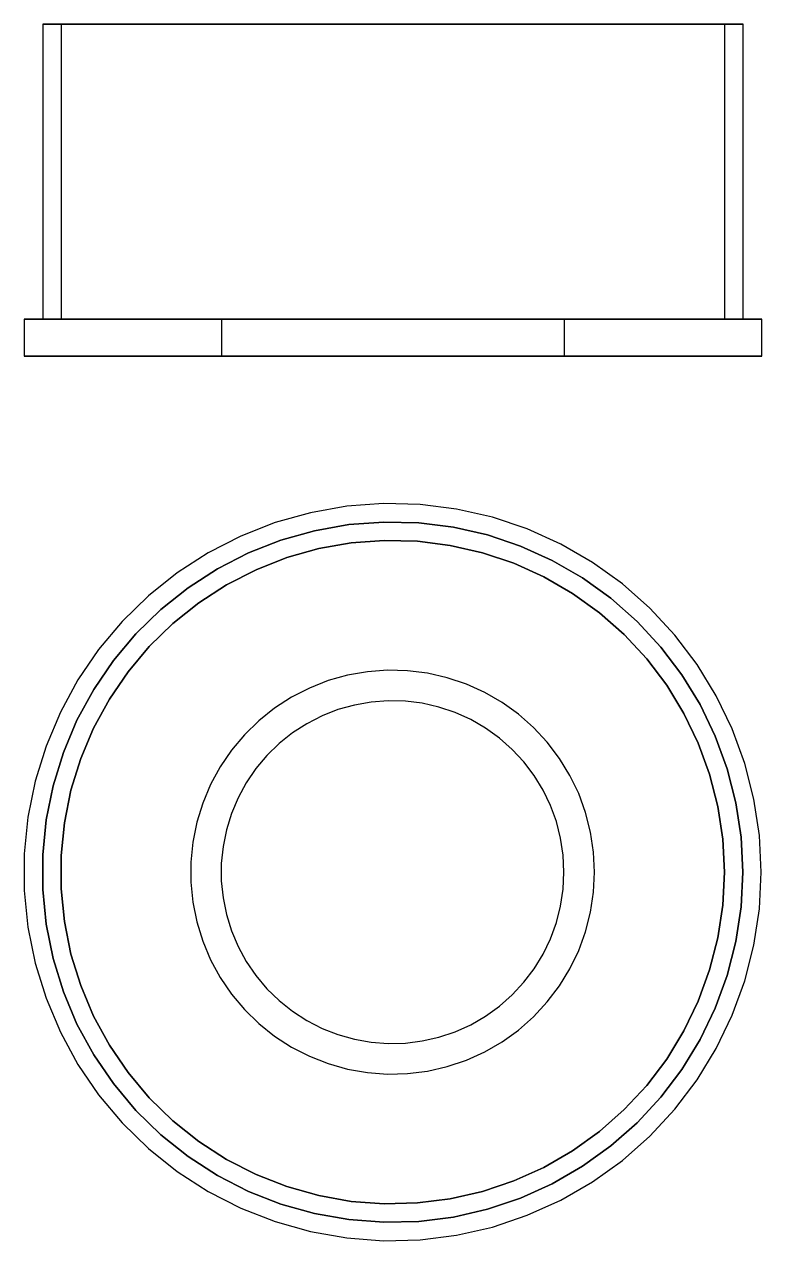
# Model space of a CAD drawing. Extents: x 0 to 3.3, y 0 to 2.47.
# Drawn here: x 0 to 1.5, y 0 to 2.475 of the extents above; entities that cross this region are included whole.
import ezdxf

# ---------------------------------------------------------------- set-up
doc = ezdxf.new("R2010")
doc.units = 0
doc.linetypes.add('HIDDEN', pattern=[9, 6, -3])
for name, color, linetype in [('FRONT', 7, 'CONTINUOUS'), ('FRONT_HID', 7, 'HIDDEN'), ('TOP', 7, 'CONTINUOUS'), ('TOP_HID', 7, 'HIDDEN')]:
    doc.layers.add(name, color=color, linetype=linetype)

msp = doc.modelspace()

# ---------------------------------------------------------------- linework, layer by layer
at = {"layer": 'FRONT'}
for p, q in [((1.4625, 2.474534), (0.0375, 2.474534)), ((0.0375, 2.474534), (0.0375, 1.874534)), ((1.4625, 1.874534), (1.4625, 2.474534)), ((1.5, 1.874534), (0, 1.874534)), ((0, 1.874534), (0, 1.799534)), ((1.5, 1.799534), (1.5, 1.874534)), ((1.5, 1.799534), (0, 1.799534))]:
    msp.add_line(p, q, dxfattribs=at)
at = {"layer": 'FRONT_HID', "linetype": 'HIDDEN'}
for p, q in [((0.0375, 2.474534), (1.4625, 2.474534)), ((1.425, 2.474534), (0.075, 2.474534)), ((0.075, 2.474534), (1.425, 2.474534)), ((0.075, 2.474534), (0.075, 1.874534)), ((1.425, 1.874534), (1.425, 2.474534)), ((0, 1.874534), (1.5, 1.874534)), ((1.4625, 1.874534), (0.0375, 1.874534)), ((0.0375, 1.874534), (1.4625, 1.874534)), ((1.425, 1.874534), (0.075, 1.874534)), ((0.075, 1.874534), (1.425, 1.874534)), ((0.378184, 1.874534), (0.352092, 1.874534)), ((0.352092, 1.874534), (0.378184, 1.874534)), ((0.404276, 1.874534), (0.378184, 1.874534)), ((0.378184, 1.874534), (0.404276, 1.874534)), ((1.09875, 1.874534), (0.40125, 1.874534)), ((0.40125, 1.874534), (1.09875, 1.874534)), ((0.40125, 1.874534), (0.40125, 1.799534)), ((0.430369, 1.874534), (0.404276, 1.874534)), ((0.404276, 1.874534), (0.430369, 1.874534)), ((0.456461, 1.874534), (0.430369, 1.874534)), ((0.430369, 1.874534), (0.456461, 1.874534)), ((0.482553, 1.874534), (0.456461, 1.874534)), ((0.456461, 1.874534), (0.482553, 1.874534)), ((0.508646, 1.874534), (0.482553, 1.874534)), ((0.482553, 1.874534), (0.508646, 1.874534)), ((0.534738, 1.874534), (0.508646, 1.874534)), ((0.508646, 1.874534), (0.534738, 1.874534)), ((0.56083, 1.874534), (0.534738, 1.874534)), ((0.534738, 1.874534), (0.56083, 1.874534)), ((0.586923, 1.874534), (0.56083, 1.874534)), ((0.56083, 1.874534), (0.586923, 1.874534)), ((0.613015, 1.874534), (0.586923, 1.874534)), ((0.586923, 1.874534), (0.613015, 1.874534)), ((0.639108, 1.874534), (0.613015, 1.874534)), ((0.613015, 1.874534), (0.639108, 1.874534)), ((0.6652, 1.874534), (0.639108, 1.874534)), ((0.639108, 1.874534), (0.6652, 1.874534)), ((0.691292, 1.874534), (0.6652, 1.874534)), ((0.6652, 1.874534), (0.691292, 1.874534)), ((0.717385, 1.874534), (0.691292, 1.874534)), ((0.691292, 1.874534), (0.717385, 1.874534)), ((0.743477, 1.874534), (0.717385, 1.874534)), ((0.717385, 1.874534), (0.743477, 1.874534)), ((0.769569, 1.874534), (0.743477, 1.874534)), ((0.743477, 1.874534), (0.769569, 1.874534)), ((0.795662, 1.874534), (0.769569, 1.874534)), ((0.769569, 1.874534), (0.795662, 1.874534)), ((0.821754, 1.874534), (0.795662, 1.874534)), ((0.795662, 1.874534), (0.821754, 1.874534)), ((0.847846, 1.874534), (0.821754, 1.874534)), ((0.821754, 1.874534), (0.847846, 1.874534)), ((0.873939, 1.874534), (0.847846, 1.874534)), ((0.847846, 1.874534), (0.873939, 1.874534)), ((0.900031, 1.874534), (0.873939, 1.874534)), ((0.873939, 1.874534), (0.900031, 1.874534)), ((0.926123, 1.874534), (0.900031, 1.874534)), ((0.900031, 1.874534), (0.926123, 1.874534)), ((0.952216, 1.874534), (0.926123, 1.874534)), ((0.926123, 1.874534), (0.952216, 1.874534)), ((0.978308, 1.874534), (0.952216, 1.874534)), ((0.952216, 1.874534), (0.978308, 1.874534)), ((1.0044, 1.874534), (0.978308, 1.874534)), ((0.978308, 1.874534), (1.0044, 1.874534)), ((1.030493, 1.874534), (1.0044, 1.874534)), ((1.0044, 1.874534), (1.030493, 1.874534)), ((1.056585, 1.874534), (1.030493, 1.874534)), ((1.030493, 1.874534), (1.056585, 1.874534)), ((1.082677, 1.874534), (1.056585, 1.874534)), ((1.056585, 1.874534), (1.082677, 1.874534)), ((1.10877, 1.874534), (1.082677, 1.874534)), ((1.082677, 1.874534), (1.10877, 1.874534)), ((1.09875, 1.799534), (1.09875, 1.874534)), ((1.134862, 1.874534), (1.10877, 1.874534)), ((1.10877, 1.874534), (1.134862, 1.874534)), ((1.160955, 1.874534), (1.134862, 1.874534)), ((1.134862, 1.874534), (1.160955, 1.874534)), ((0, 1.799534), (1.5, 1.799534)), ((0.105357, 1.799534), (0.060119, 1.799534)), ((0.060119, 1.799534), (0.105357, 1.799534)), ((0.139286, 1.799534), (0.096429, 1.799534)), ((0.096429, 1.799534), (0.139286, 1.799534)), ((0.150595, 1.799534), (0.105357, 1.799534)), ((0.105357, 1.799534), (0.150595, 1.799534)), ((0.182143, 1.799534), (0.139286, 1.799534)), ((0.139286, 1.799534), (0.182143, 1.799534)), ((0.195833, 1.799534), (0.150595, 1.799534)), ((0.150595, 1.799534), (0.195833, 1.799534)), ((0.225, 1.799534), (0.182143, 1.799534)), ((0.182143, 1.799534), (0.225, 1.799534)), ((0.241071, 1.799534), (0.195833, 1.799534)), ((0.195833, 1.799534), (0.241071, 1.799534)), ((0.267857, 1.799534), (0.225, 1.799534)), ((0.225, 1.799534), (0.267857, 1.799534)), ((0.28631, 1.799534), (0.241071, 1.799534)), ((0.241071, 1.799534), (0.28631, 1.799534)), ((0.310714, 1.799534), (0.267857, 1.799534)), ((0.267857, 1.799534), (0.310714, 1.799534)), ((0.331548, 1.799534), (0.28631, 1.799534)), ((0.28631, 1.799534), (0.331548, 1.799534)), ((0.353571, 1.799534), (0.310714, 1.799534)), ((0.310714, 1.799534), (0.353571, 1.799534)), ((0.376786, 1.799534), (0.331548, 1.799534)), ((0.331548, 1.799534), (0.376786, 1.799534)), ((0.378184, 1.799534), (0.352092, 1.799534)), ((0.352092, 1.799534), (0.378184, 1.799534)), ((0.396429, 1.799534), (0.353571, 1.799534)), ((0.353571, 1.799534), (0.396429, 1.799534)), ((0.422024, 1.799534), (0.376786, 1.799534)), ((0.376786, 1.799534), (0.422024, 1.799534)), ((0.404276, 1.799534), (0.378184, 1.799534)), ((0.378184, 1.799534), (0.404276, 1.799534)), ((0.439286, 1.799534), (0.396429, 1.799534)), ((0.396429, 1.799534), (0.439286, 1.799534)), ((1.09875, 1.799534), (0.40125, 1.799534)), ((0.40125, 1.799534), (1.09875, 1.799534)), ((0.430369, 1.799534), (0.404276, 1.799534)), ((0.404276, 1.799534), (0.430369, 1.799534)), ((0.467262, 1.799534), (0.422024, 1.799534)), ((0.422024, 1.799534), (0.467262, 1.799534)), ((0.456461, 1.799534), (0.430369, 1.799534)), ((0.430369, 1.799534), (0.456461, 1.799534)), ((0.482143, 1.799534), (0.439286, 1.799534)), ((0.439286, 1.799534), (0.482143, 1.799534)), ((0.482553, 1.799534), (0.456461, 1.799534)), ((0.456461, 1.799534), (0.482553, 1.799534)), ((0.5125, 1.799534), (0.467262, 1.799534)), ((0.467262, 1.799534), (0.5125, 1.799534)), ((0.525, 1.799534), (0.482143, 1.799534)), ((0.482143, 1.799534), (0.525, 1.799534)), ((0.508646, 1.799534), (0.482553, 1.799534)), ((0.482553, 1.799534), (0.508646, 1.799534)), ((0.534738, 1.799534), (0.508646, 1.799534)), ((0.508646, 1.799534), (0.534738, 1.799534)), ((0.557738, 1.799534), (0.5125, 1.799534)), ((0.5125, 1.799534), (0.557738, 1.799534)), ((0.567857, 1.799534), (0.525, 1.799534)), ((0.525, 1.799534), (0.567857, 1.799534)), ((0.56083, 1.799534), (0.534738, 1.799534)), ((0.534738, 1.799534), (0.56083, 1.799534)), ((0.602976, 1.799534), (0.557738, 1.799534)), ((0.557738, 1.799534), (0.602976, 1.799534)), ((0.586923, 1.799534), (0.56083, 1.799534)), ((0.56083, 1.799534), (0.586923, 1.799534)), ((0.610714, 1.799534), (0.567857, 1.799534)), ((0.567857, 1.799534), (0.610714, 1.799534)), ((0.613015, 1.799534), (0.586923, 1.799534)), ((0.586923, 1.799534), (0.613015, 1.799534)), ((0.648214, 1.799534), (0.602976, 1.799534)), ((0.602976, 1.799534), (0.648214, 1.799534)), ((0.653571, 1.799534), (0.610714, 1.799534)), ((0.610714, 1.799534), (0.653571, 1.799534)), ((0.639108, 1.799534), (0.613015, 1.799534)), ((0.613015, 1.799534), (0.639108, 1.799534)), ((0.6652, 1.799534), (0.639108, 1.799534)), ((0.639108, 1.799534), (0.6652, 1.799534)), ((0.693452, 1.799534), (0.648214, 1.799534)), ((0.648214, 1.799534), (0.693452, 1.799534)), ((0.696429, 1.799534), (0.653571, 1.799534)), ((0.653571, 1.799534), (0.696429, 1.799534)), ((0.691292, 1.799534), (0.6652, 1.799534)), ((0.6652, 1.799534), (0.691292, 1.799534)), ((0.717385, 1.799534), (0.691292, 1.799534)), ((0.691292, 1.799534), (0.717385, 1.799534)), ((0.73869, 1.799534), (0.693452, 1.799534)), ((0.693452, 1.799534), (0.73869, 1.799534)), ((0.739286, 1.799534), (0.696429, 1.799534)), ((0.696429, 1.799534), (0.739286, 1.799534)), ((0.743477, 1.799534), (0.717385, 1.799534)), ((0.717385, 1.799534), (0.743477, 1.799534)), ((0.783929, 1.799534), (0.73869, 1.799534)), ((0.73869, 1.799534), (0.783929, 1.799534)), ((0.782143, 1.799534), (0.739286, 1.799534)), ((0.739286, 1.799534), (0.782143, 1.799534)), ((0.769569, 1.799534), (0.743477, 1.799534)), ((0.743477, 1.799534), (0.769569, 1.799534)), ((0.795662, 1.799534), (0.769569, 1.799534)), ((0.769569, 1.799534), (0.795662, 1.799534)), ((0.825, 1.799534), (0.782143, 1.799534)), ((0.782143, 1.799534), (0.825, 1.799534)), ((0.829167, 1.799534), (0.783929, 1.799534)), ((0.783929, 1.799534), (0.829167, 1.799534)), ((0.821754, 1.799534), (0.795662, 1.799534)), ((0.795662, 1.799534), (0.821754, 1.799534)), ((0.847846, 1.799534), (0.821754, 1.799534)), ((0.821754, 1.799534), (0.847846, 1.799534)), ((0.867857, 1.799534), (0.825, 1.799534)), ((0.825, 1.799534), (0.867857, 1.799534)), ((0.874405, 1.799534), (0.829167, 1.799534)), ((0.829167, 1.799534), (0.874405, 1.799534)), ((0.873939, 1.799534), (0.847846, 1.799534)), ((0.847846, 1.799534), (0.873939, 1.799534)), ((0.910714, 1.799534), (0.867857, 1.799534)), ((0.867857, 1.799534), (0.910714, 1.799534)), ((0.900031, 1.799534), (0.873939, 1.799534)), ((0.873939, 1.799534), (0.900031, 1.799534)), ((0.919643, 1.799534), (0.874405, 1.799534)), ((0.874405, 1.799534), (0.919643, 1.799534)), ((0.926123, 1.799534), (0.900031, 1.799534)), ((0.900031, 1.799534), (0.926123, 1.799534)), ((0.953571, 1.799534), (0.910714, 1.799534)), ((0.910714, 1.799534), (0.953571, 1.799534)), ((0.964881, 1.799534), (0.919643, 1.799534)), ((0.919643, 1.799534), (0.964881, 1.799534)), ((0.952216, 1.799534), (0.926123, 1.799534)), ((0.926123, 1.799534), (0.952216, 1.799534)), ((0.978308, 1.799534), (0.952216, 1.799534)), ((0.952216, 1.799534), (0.978308, 1.799534)), ((0.996429, 1.799534), (0.953571, 1.799534)), ((0.953571, 1.799534), (0.996429, 1.799534)), ((1.010119, 1.799534), (0.964881, 1.799534)), ((0.964881, 1.799534), (1.010119, 1.799534)), ((1.0044, 1.799534), (0.978308, 1.799534)), ((0.978308, 1.799534), (1.0044, 1.799534)), ((1.039286, 1.799534), (0.996429, 1.799534)), ((0.996429, 1.799534), (1.039286, 1.799534)), ((1.030493, 1.799534), (1.0044, 1.799534)), ((1.0044, 1.799534), (1.030493, 1.799534)), ((1.055357, 1.799534), (1.010119, 1.799534)), ((1.010119, 1.799534), (1.055357, 1.799534)), ((1.056585, 1.799534), (1.030493, 1.799534)), ((1.030493, 1.799534), (1.056585, 1.799534)), ((1.082143, 1.799534), (1.039286, 1.799534)), ((1.039286, 1.799534), (1.082143, 1.799534)), ((1.100595, 1.799534), (1.055357, 1.799534)), ((1.055357, 1.799534), (1.100595, 1.799534)), ((1.082677, 1.799534), (1.056585, 1.799534)), ((1.056585, 1.799534), (1.082677, 1.799534)), ((1.125, 1.799534), (1.082143, 1.799534)), ((1.082143, 1.799534), (1.125, 1.799534)), ((1.10877, 1.799534), (1.082677, 1.799534)), ((1.082677, 1.799534), (1.10877, 1.799534)), ((1.145833, 1.799534), (1.100595, 1.799534)), ((1.100595, 1.799534), (1.145833, 1.799534)), ((1.134862, 1.799534), (1.10877, 1.799534)), ((1.10877, 1.799534), (1.134862, 1.799534)), ((1.167857, 1.799534), (1.125, 1.799534)), ((1.125, 1.799534), (1.167857, 1.799534)), ((1.160955, 1.799534), (1.134862, 1.799534)), ((1.134862, 1.799534), (1.160955, 1.799534)), ((1.191071, 1.799534), (1.145833, 1.799534)), ((1.145833, 1.799534), (1.191071, 1.799534)), ((1.210714, 1.799534), (1.167857, 1.799534)), ((1.167857, 1.799534), (1.210714, 1.799534)), ((1.23631, 1.799534), (1.191071, 1.799534)), ((1.191071, 1.799534), (1.23631, 1.799534)), ((1.253571, 1.799534), (1.210714, 1.799534)), ((1.210714, 1.799534), (1.253571, 1.799534)), ((1.281548, 1.799534), (1.23631, 1.799534)), ((1.23631, 1.799534), (1.281548, 1.799534)), ((1.296429, 1.799534), (1.253571, 1.799534)), ((1.253571, 1.799534), (1.296429, 1.799534)), ((1.326786, 1.799534), (1.281548, 1.799534)), ((1.281548, 1.799534), (1.326786, 1.799534)), ((1.339286, 1.799534), (1.296429, 1.799534)), ((1.296429, 1.799534), (1.339286, 1.799534)), ((1.372024, 1.799534), (1.326786, 1.799534)), ((1.326786, 1.799534), (1.372024, 1.799534)), ((1.382143, 1.799534), (1.339286, 1.799534)), ((1.339286, 1.799534), (1.382143, 1.799534)), ((1.417262, 1.799534), (1.372024, 1.799534)), ((1.372024, 1.799534), (1.417262, 1.799534)), ((1.425, 1.799534), (1.382143, 1.799534)), ((1.382143, 1.799534), (1.425, 1.799534)), ((1.4625, 1.799534), (1.417262, 1.799534)), ((1.417262, 1.799534), (1.4625, 1.799534))]:
    msp.add_line(p, q, dxfattribs=at)
at = {"layer": 'TOP'}
for p, q in [((0.65581, 1.493946), (0.582177, 1.480963)), ((0.73037, 1.499534), (0.65581, 1.493946)), ((0.805115, 1.49767), (0.73037, 1.499534)), ((0.879304, 1.488373), (0.805115, 1.49767)), ((0.952198, 1.471735), (0.879304, 1.488373)), ((0.510203, 1.460712), (0.440602, 1.433396)), ((0.582177, 1.480963), (0.510203, 1.460712)), ((0.731305, 1.462045), (0.660473, 1.456737)), ((0.802313, 1.460275), (0.731305, 1.462045)), ((0.872792, 1.451442), (0.802313, 1.460275)), ((1.023073, 1.447922), (0.952198, 1.471735)), ((0.590522, 1.444403), (0.522146, 1.425165)), ((0.660473, 1.456737), (0.590522, 1.444403)), ((0.942042, 1.435637), (0.872792, 1.451442)), ((1.009373, 1.413014), (0.942042, 1.435637)), ((1.091226, 1.417171), (1.023073, 1.447922)), ((0.440602, 1.433396), (0.374068, 1.399286)), ((0.522146, 1.425165), (0.456026, 1.399215)), ((0.665136, 1.419528), (0.598866, 1.407843)), ((0.732239, 1.424557), (0.665136, 1.419528)), ((0.799511, 1.422879), (0.732239, 1.424557)), ((0.86628, 1.414512), (0.799511, 1.422879)), ((0.931885, 1.399538), (0.86628, 1.414512)), ((1.074118, 1.383801), (1.009373, 1.413014)), ((1.155977, 1.379786), (1.091226, 1.417171)), ((0.374068, 1.399286), (0.31126, 1.35872)), ((0.456026, 1.399215), (0.392818, 1.36681)), ((0.534089, 1.389618), (0.471449, 1.365033)), ((0.598866, 1.407843), (0.534089, 1.389618)), ((0.995673, 1.378107), (0.931885, 1.399538)), ((0.392818, 1.36681), (0.33315, 1.328273)), ((0.471449, 1.365033), (0.411568, 1.334334)), ((1.05701, 1.35043), (0.995673, 1.378107)), ((1.135632, 1.348285), (1.074118, 1.383801)), ((1.216685, 1.33614), (1.155977, 1.379786)), ((0.31126, 1.35872), (0.252803, 1.312103)), ((1.115286, 1.316784), (1.05701, 1.35043)), ((1.193304, 1.306822), (1.135632, 1.348285)), ((0.252803, 1.312103), (0.199279, 1.259896)), ((0.33315, 1.328273), (0.277617, 1.283986)), ((0.411568, 1.334334), (0.355041, 1.297825)), ((1.169923, 1.277503), (1.115286, 1.316784)), ((1.272745, 1.286667), (1.216685, 1.33614)), ((0.355041, 1.297825), (0.30243, 1.255869)), ((1.246561, 1.259822), (1.193304, 1.306822)), ((0.277617, 1.283986), (0.226768, 1.23439)), ((1.220378, 1.232977), (1.169923, 1.277503)), ((1.323601, 1.231858), (1.272745, 1.286667)), ((0.199279, 1.259896), (0.151218, 1.20262)), ((0.30243, 1.255869), (0.254258, 1.208883)), ((1.294874, 1.207753), (1.246561, 1.259822)), ((0.226768, 1.23439), (0.181111, 1.179978)), ((1.266148, 1.183649), (1.220378, 1.232977)), ((1.368747, 1.172257), (1.323601, 1.231858)), ((0.151218, 1.20262), (0.1091, 1.140843)), ((0.254258, 1.208883), (0.211003, 1.157335)), ((1.337763, 1.151132), (1.294874, 1.207753)), ((0.181111, 1.179978), (0.141098, 1.121289)), ((1.306779, 1.130008), (1.266148, 1.183649)), ((1.407734, 1.108457), (1.368747, 1.172257)), ((0.1091, 1.140843), (0.073341, 1.07518)), ((0.211003, 1.157335), (0.173096, 1.101736)), ((0.618184, 1.139322), (0.580047, 1.124354)), ((0.657622, 1.150418), (0.618184, 1.139322)), ((0.697968, 1.157532), (0.657622, 1.150418)), ((0.738822, 1.160594), (0.697968, 1.157532)), ((0.779778, 1.159572), (0.738822, 1.160594)), ((0.820429, 1.154478), (0.779778, 1.159572)), ((0.860371, 1.145362), (0.820429, 1.154478)), ((0.899206, 1.132314), (0.860371, 1.145362)), ((1.374801, 1.090523), (1.337763, 1.151132)), ((0.141098, 1.121289), (0.107127, 1.058909)), ((0.580047, 1.124354), (0.54359, 1.105664)), ((0.93655, 1.115464), (0.899206, 1.132314)), ((0.97203, 1.094979), (0.93655, 1.115464)), ((1.341867, 1.072588), (1.306779, 1.130008)), ((0.173096, 1.101736), (0.140914, 1.042638)), ((0.54359, 1.105664), (0.509176, 1.083436)), ((0.671464, 1.089773), (0.637995, 1.080357)), ((0.705703, 1.09581), (0.671464, 1.089773)), ((0.740373, 1.098408), (0.705703, 1.09581)), ((0.77513, 1.097542), (0.740373, 1.098408)), ((0.809627, 1.093219), (0.77513, 1.097542)), ((0.843523, 1.085482), (0.809627, 1.093219)), ((1.005294, 1.071064), (0.97203, 1.094979)), ((1.405619, 1.026527), (1.374801, 1.090523)), ((1.440175, 1.041093), (1.407734, 1.108457)), ((0.073341, 1.07518), (0.044298, 1.006282)), ((0.509176, 1.083436), (0.477145, 1.057893)), ((0.605631, 1.067655), (0.574693, 1.051793)), ((0.637995, 1.080357), (0.605631, 1.067655)), ((0.87648, 1.074409), (0.843523, 1.085482)), ((0.908171, 1.06011), (0.87648, 1.074409)), ((1.036011, 1.043956), (1.005294, 1.071064)), ((1.371064, 1.01196), (1.341867, 1.072588)), ((0.107127, 1.058909), (0.079537, 0.993456)), ((0.140914, 1.042638), (0.114775, 0.98063)), ((0.477145, 1.057893), (0.447817, 1.029287)), ((0.574693, 1.051793), (0.545487, 1.03293)), ((0.938281, 1.042726), (0.908171, 1.06011)), ((0.96651, 1.022431), (0.938281, 1.042726)), ((1.063877, 1.013923), (1.036011, 1.043956)), ((1.465747, 0.970833), (1.440175, 1.041093)), ((0.447817, 1.029287), (0.421482, 0.997903)), ((0.545487, 1.03293), (0.518305, 1.011253)), ((0.992578, 0.999425), (0.96651, 1.022431)), ((1.429913, 0.95978), (1.405619, 1.026527)), ((0.044298, 1.006282), (0.02226, 0.934835)), ((0.079537, 0.993456), (0.0586, 0.925582)), ((0.421482, 0.997903), (0.398404, 0.964053)), ((0.518305, 1.011253), (0.493416, 0.986977)), ((1.016226, 0.973939), (0.992578, 0.999425)), ((1.088614, 0.981266), (1.063877, 1.013923)), ((1.394079, 0.948727), (1.371064, 1.01196)), ((0.114775, 0.98063), (0.094941, 0.916328)), ((0.493416, 0.986977), (0.471068, 0.960344)), ((1.037218, 0.946225), (1.016226, 0.973939)), ((1.109977, 0.946308), (1.088614, 0.981266)), ((1.484197, 0.898376), (1.465747, 0.970833)), ((0.398404, 0.964053), (0.37881, 0.928073)), ((0.471068, 0.960344), (0.451482, 0.931617)), ((1.055347, 0.916558), (1.037218, 0.946225)), ((1.127753, 0.909396), (1.109977, 0.946308)), ((1.410684, 0.883516), (1.394079, 0.948727)), ((1.447441, 0.890946), (1.429913, 0.95978)), ((0.02226, 0.934835), (0.007445, 0.861549)), ((0.0586, 0.925582), (0.044526, 0.85596)), ((0.094941, 0.916328), (0.081607, 0.85037)), ((0.37881, 0.928073), (0.362897, 0.890322)), ((0.451482, 0.931617), (0.434855, 0.901084)), ((1.070433, 0.885234), (1.055347, 0.916558)), ((0.434855, 0.901084), (0.42135, 0.869046)), ((1.141765, 0.870898), (1.127753, 0.909396)), ((1.458027, 0.820709), (1.447441, 0.890946)), ((1.495341, 0.824443), (1.484197, 0.898376)), ((0.362897, 0.890322), (0.350821, 0.851173)), ((0.42135, 0.869046), (0.411102, 0.835824)), ((1.082324, 0.852563), (1.070433, 0.885234)), ((1.151874, 0.831196), (1.141765, 0.870898)), ((1.420713, 0.816975), (1.410684, 0.883516)), ((0.007445, 0.861549), (0, 0.787151)), ((0.044526, 0.85596), (0.037453, 0.785282)), ((0.081607, 0.85037), (0.074907, 0.783413)), ((0.350821, 0.851173), (0.342703, 0.811016)), ((1.090903, 0.81887), (1.082324, 0.852563)), ((0.411102, 0.835824), (0.404213, 0.801745)), ((1.096085, 0.784491), (1.090903, 0.81887)), ((1.15798, 0.790685), (1.151874, 0.831196)), ((1.424068, 0.749767), (1.420713, 0.816975)), ((1.461568, 0.749767), (1.458027, 0.820709)), ((1.499068, 0.749767), (1.495341, 0.824443)), ((0.342703, 0.811016), (0.338624, 0.770251)), ((0.404213, 0.801745), (0.400751, 0.767151)), ((0, 0.787151), (0, 0.712382)), ((0.037453, 0.785282), (0.037453, 0.714252)), ((0.074907, 0.783413), (0.074907, 0.716121)), ((0.338624, 0.770251), (0.338624, 0.729282)), ((0.400751, 0.767151), (0.400751, 0.732383)), ((1.097818, 0.749767), (1.096085, 0.784491)), ((1.160022, 0.749767), (1.15798, 0.790685)), ((1.096085, 0.715043), (1.097818, 0.749767)), ((1.15798, 0.708849), (1.160022, 0.749767)), ((1.420713, 0.682559), (1.424068, 0.749767)), ((1.458027, 0.678825), (1.461568, 0.749767)), ((1.495341, 0.675091), (1.499068, 0.749767)), ((0.338624, 0.729282), (0.342703, 0.688517)), ((0.400751, 0.732383), (0.404213, 0.697788)), ((0, 0.712382), (0.007445, 0.637985)), ((0.037453, 0.714252), (0.044526, 0.643574)), ((0.074907, 0.716121), (0.081607, 0.649163)), ((0.404213, 0.697788), (0.411102, 0.66371)), ((1.090903, 0.680663), (1.096085, 0.715043)), ((1.151874, 0.668338), (1.15798, 0.708849)), ((0.342703, 0.688517), (0.350821, 0.648361)), ((1.082324, 0.646971), (1.090903, 0.680663)), ((1.141765, 0.628636), (1.151874, 0.668338)), ((1.410684, 0.616018), (1.420713, 0.682559)), ((1.447441, 0.608588), (1.458027, 0.678825)), ((1.484197, 0.601157), (1.495341, 0.675091)), ((0.044526, 0.643574), (0.0586, 0.573952)), ((0.081607, 0.649163), (0.094941, 0.583206)), ((0.350821, 0.648361), (0.362897, 0.609212)), ((0.411102, 0.66371), (0.42135, 0.630487)), ((1.070433, 0.6143), (1.082324, 0.646971)), ((0.007445, 0.637985), (0.02226, 0.564699)), ((0.42135, 0.630487), (0.434855, 0.59845)), ((1.127753, 0.590138), (1.141765, 0.628636)), ((0.362897, 0.609212), (0.37881, 0.57146)), ((0.434855, 0.59845), (0.451482, 0.567916)), ((1.055347, 0.582976), (1.070433, 0.6143)), ((1.394079, 0.550807), (1.410684, 0.616018)), ((1.429913, 0.539754), (1.447441, 0.608588)), ((1.465747, 0.528701), (1.484197, 0.601157)), ((0.0586, 0.573952), (0.079537, 0.506078)), ((0.094941, 0.583206), (0.114775, 0.518903)), ((0.37881, 0.57146), (0.398404, 0.535481)), ((1.037218, 0.553309), (1.055347, 0.582976)), ((1.109977, 0.553226), (1.127753, 0.590138)), ((0.02226, 0.564699), (0.044298, 0.493252)), ((0.451482, 0.567916), (0.471068, 0.53919)), ((1.016226, 0.525595), (1.037218, 0.553309)), ((1.088614, 0.518268), (1.109977, 0.553226)), ((1.371064, 0.487573), (1.394079, 0.550807)), ((0.398404, 0.535481), (0.421482, 0.501631)), ((0.471068, 0.53919), (0.493416, 0.512557)), ((0.992578, 0.500108), (1.016226, 0.525595)), ((1.405619, 0.473007), (1.429913, 0.539754)), ((1.440175, 0.458441), (1.465747, 0.528701)), ((0.079537, 0.506078), (0.107127, 0.440625)), ((0.114775, 0.518903), (0.140914, 0.456895)), ((0.421482, 0.501631), (0.447817, 0.470247)), ((0.493416, 0.512557), (0.518305, 0.488281)), ((0.96651, 0.477103), (0.992578, 0.500108)), ((1.063877, 0.48561), (1.088614, 0.518268)), ((0.044298, 0.493252), (0.073341, 0.424354)), ((0.447817, 0.470247), (0.477145, 0.441641)), ((0.518305, 0.488281), (0.545487, 0.466604)), ((0.938281, 0.456808), (0.96651, 0.477103)), ((1.036011, 0.455578), (1.063877, 0.48561)), ((1.341867, 0.426945), (1.371064, 0.487573)), ((1.374801, 0.409011), (1.405619, 0.473007)), ((0.140914, 0.456895), (0.173096, 0.397798)), ((0.545487, 0.466604), (0.574693, 0.447741)), ((0.574693, 0.447741), (0.605631, 0.431879)), ((0.908171, 0.439424), (0.938281, 0.456808)), ((1.005294, 0.42847), (1.036011, 0.455578)), ((1.407734, 0.391076), (1.440175, 0.458441)), ((0.073341, 0.424354), (0.1091, 0.35869)), ((0.107127, 0.440625), (0.141098, 0.378244)), ((0.477145, 0.441641), (0.509176, 0.416097)), ((0.605631, 0.431879), (0.637995, 0.419177)), ((0.843523, 0.414052), (0.87648, 0.425125)), ((0.87648, 0.425125), (0.908171, 0.439424)), ((0.97203, 0.404554), (1.005294, 0.42847)), ((1.306779, 0.369526), (1.341867, 0.426945)), ((0.173096, 0.397798), (0.211003, 0.342199)), ((0.509176, 0.416097), (0.54359, 0.39387)), ((0.637995, 0.419177), (0.671464, 0.409761)), ((0.671464, 0.409761), (0.705703, 0.403723)), ((0.705703, 0.403723), (0.740373, 0.401125)), ((0.740373, 0.401125), (0.77513, 0.401992)), ((0.77513, 0.401992), (0.809627, 0.406315)), ((0.809627, 0.406315), (0.843523, 0.414052)), ((0.93655, 0.38407), (0.97203, 0.404554)), ((1.337763, 0.348401), (1.374801, 0.409011)), ((0.141098, 0.378244), (0.181111, 0.319556)), ((0.54359, 0.39387), (0.580047, 0.375179)), ((0.580047, 0.375179), (0.618184, 0.360212)), ((0.899206, 0.36722), (0.93655, 0.38407)), ((1.368747, 0.327277), (1.407734, 0.391076)), ((0.1091, 0.35869), (0.151218, 0.296914)), ((0.618184, 0.360212), (0.657622, 0.349116)), ((0.657622, 0.349116), (0.697968, 0.342002)), ((0.820429, 0.345056), (0.860371, 0.354172)), ((0.860371, 0.354172), (0.899206, 0.36722)), ((1.266148, 0.315885), (1.306779, 0.369526)), ((1.294874, 0.291781), (1.337763, 0.348401)), ((0.211003, 0.342199), (0.254258, 0.29065)), ((0.697968, 0.342002), (0.738822, 0.33894)), ((0.738822, 0.33894), (0.779778, 0.339961)), ((0.779778, 0.339961), (0.820429, 0.345056)), ((1.323601, 0.267676), (1.368747, 0.327277)), ((0.181111, 0.319556), (0.226768, 0.265144)), ((1.220378, 0.266557), (1.266148, 0.315885)), ((0.151218, 0.296914), (0.199279, 0.239637)), ((0.254258, 0.29065), (0.30243, 0.243665)), ((1.246561, 0.239712), (1.294874, 0.291781)), ((0.226768, 0.265144), (0.277617, 0.215548)), ((1.169923, 0.222031), (1.220378, 0.266557)), ((1.272745, 0.212867), (1.323601, 0.267676)), ((0.199279, 0.239637), (0.252803, 0.187431)), ((0.30243, 0.243665), (0.355041, 0.201709)), ((1.193304, 0.192712), (1.246561, 0.239712)), ((0.277617, 0.215548), (0.33315, 0.171261)), ((0.355041, 0.201709), (0.411568, 0.1652)), ((1.115286, 0.182749), (1.169923, 0.222031)), ((1.216685, 0.163393), (1.272745, 0.212867)), ((0.252803, 0.187431), (0.31126, 0.140813)), ((1.05701, 0.149103), (1.115286, 0.182749)), ((1.135632, 0.151248), (1.193304, 0.192712)), ((0.33315, 0.171261), (0.392818, 0.132724)), ((0.411568, 0.1652), (0.471449, 0.1345)), ((0.995673, 0.121427), (1.05701, 0.149103)), ((1.074118, 0.115733), (1.135632, 0.151248)), ((1.155977, 0.119747), (1.216685, 0.163393)), ((0.31126, 0.140813), (0.374068, 0.100248)), ((0.392818, 0.132724), (0.456026, 0.100319)), ((0.471449, 0.1345), (0.534089, 0.109916)), ((0.374068, 0.100248), (0.440602, 0.066137)), ((0.456026, 0.100319), (0.522146, 0.074369)), ((0.534089, 0.109916), (0.598866, 0.091691)), ((0.86628, 0.085022), (0.931885, 0.099996)), ((0.931885, 0.099996), (0.995673, 0.121427)), ((1.009373, 0.086519), (1.074118, 0.115733)), ((1.091226, 0.082363), (1.155977, 0.119747)), ((0.522146, 0.074369), (0.590522, 0.055131)), ((0.598866, 0.091691), (0.665136, 0.080005)), ((0.665136, 0.080005), (0.732239, 0.074977)), ((0.732239, 0.074977), (0.799511, 0.076654)), ((0.799511, 0.076654), (0.86628, 0.085022)), ((0.942042, 0.063897), (1.009373, 0.086519)), ((1.023073, 0.051612), (1.091226, 0.082363)), ((0.440602, 0.066137), (0.510203, 0.038821)), ((0.590522, 0.055131), (0.660473, 0.042796)), ((0.872792, 0.048091), (0.942042, 0.063897)), ((0.952198, 0.027799), (1.023073, 0.051612)), ((0.510203, 0.038821), (0.582177, 0.018571)), ((0.660473, 0.042796), (0.731305, 0.037488)), ((0.731305, 0.037488), (0.802313, 0.039259)), ((0.802313, 0.039259), (0.872792, 0.048091)), ((0.879304, 0.011161), (0.952198, 0.027799)), ((0.582177, 0.018571), (0.65581, 0.005587)), ((0.65581, 0.005587), (0.73037, 0)), ((0.73037, 0), (0.805115, 0.001864)), ((0.805115, 0.001864), (0.879304, 0.011161))]:
    msp.add_line(p, q, dxfattribs=at)
at = {"layer": 'TOP_HID', "linetype": 'HIDDEN'}
for p, q in [((0.65581, 1.493946), (0.582177, 1.480963)), ((0.73037, 1.499534), (0.65581, 1.493946)), ((0.805115, 1.49767), (0.73037, 1.499534)), ((0.879304, 1.488373), (0.805115, 1.49767)), ((0.952198, 1.471735), (0.879304, 1.488373)), ((0.510203, 1.460712), (0.440602, 1.433396)), ((0.582177, 1.480963), (0.510203, 1.460712)), ((0.660473, 1.456737), (0.731305, 1.462045)), ((0.731305, 1.462045), (0.660473, 1.456737)), ((0.731305, 1.462045), (0.802313, 1.460275)), ((0.802313, 1.460275), (0.731305, 1.462045)), ((0.802313, 1.460275), (0.872792, 1.451442)), ((0.872792, 1.451442), (0.802313, 1.460275)), ((1.023073, 1.447922), (0.952198, 1.471735)), ((0.522146, 1.425165), (0.590522, 1.444403)), ((0.590522, 1.444403), (0.522146, 1.425165)), ((0.590522, 1.444403), (0.660473, 1.456737)), ((0.660473, 1.456737), (0.590522, 1.444403)), ((0.872792, 1.451442), (0.942042, 1.435637)), ((0.942042, 1.435637), (0.872792, 1.451442)), ((0.942042, 1.435637), (1.009373, 1.413014)), ((1.009373, 1.413014), (0.942042, 1.435637)), ((1.091226, 1.417171), (1.023073, 1.447922)), ((0.440602, 1.433396), (0.374068, 1.399286)), ((0.456026, 1.399215), (0.522146, 1.425165)), ((0.522146, 1.425165), (0.456026, 1.399215)), ((0.598866, 1.407843), (0.665136, 1.419528)), ((0.665136, 1.419528), (0.598866, 1.407843)), ((0.665136, 1.419528), (0.732239, 1.424557)), ((0.732239, 1.424557), (0.665136, 1.419528)), ((0.732239, 1.424557), (0.799511, 1.422879)), ((0.799511, 1.422879), (0.732239, 1.424557)), ((0.799511, 1.422879), (0.86628, 1.414512)), ((0.86628, 1.414512), (0.799511, 1.422879)), ((0.86628, 1.414512), (0.931885, 1.399538)), ((0.931885, 1.399538), (0.86628, 1.414512)), ((1.009373, 1.413014), (1.074118, 1.383801)), ((1.074118, 1.383801), (1.009373, 1.413014)), ((1.155977, 1.379786), (1.091226, 1.417171)), ((0.374068, 1.399286), (0.31126, 1.35872)), ((0.392818, 1.36681), (0.456026, 1.399215)), ((0.456026, 1.399215), (0.392818, 1.36681)), ((0.471449, 1.365033), (0.534089, 1.389618)), ((0.534089, 1.389618), (0.471449, 1.365033)), ((0.534089, 1.389618), (0.598866, 1.407843)), ((0.598866, 1.407843), (0.534089, 1.389618)), ((0.931885, 1.399538), (0.995673, 1.378107)), ((0.995673, 1.378107), (0.931885, 1.399538)), ((0.33315, 1.328273), (0.392818, 1.36681)), ((0.392818, 1.36681), (0.33315, 1.328273)), ((0.411568, 1.334334), (0.471449, 1.365033)), ((0.471449, 1.365033), (0.411568, 1.334334)), ((0.995673, 1.378107), (1.05701, 1.35043)), ((1.05701, 1.35043), (0.995673, 1.378107)), ((1.074118, 1.383801), (1.135632, 1.348285)), ((1.135632, 1.348285), (1.074118, 1.383801)), ((1.216685, 1.33614), (1.155977, 1.379786)), ((0.31126, 1.35872), (0.252803, 1.312103)), ((1.05701, 1.35043), (1.115286, 1.316784)), ((1.115286, 1.316784), (1.05701, 1.35043)), ((1.135632, 1.348285), (1.193304, 1.306822)), ((1.193304, 1.306822), (1.135632, 1.348285)), ((0.252803, 1.312103), (0.199279, 1.259896)), ((0.277617, 1.283986), (0.33315, 1.328273)), ((0.33315, 1.328273), (0.277617, 1.283986)), ((0.355041, 1.297825), (0.411568, 1.334334)), ((0.411568, 1.334334), (0.355041, 1.297825)), ((1.115286, 1.316784), (1.169923, 1.277503)), ((1.169923, 1.277503), (1.115286, 1.316784)), ((1.272745, 1.286667), (1.216685, 1.33614)), ((0.30243, 1.255869), (0.355041, 1.297825)), ((0.355041, 1.297825), (0.30243, 1.255869)), ((1.193304, 1.306822), (1.246561, 1.259822)), ((1.246561, 1.259822), (1.193304, 1.306822)), ((0.226768, 1.23439), (0.277617, 1.283986)), ((0.277617, 1.283986), (0.226768, 1.23439)), ((1.169923, 1.277503), (1.220378, 1.232977)), ((1.220378, 1.232977), (1.169923, 1.277503)), ((1.323601, 1.231858), (1.272745, 1.286667)), ((0.199279, 1.259896), (0.151218, 1.20262)), ((0.254258, 1.208883), (0.30243, 1.255869)), ((0.30243, 1.255869), (0.254258, 1.208883)), ((1.246561, 1.259822), (1.294874, 1.207753)), ((1.294874, 1.207753), (1.246561, 1.259822)), ((0.181111, 1.179978), (0.226768, 1.23439)), ((0.226768, 1.23439), (0.181111, 1.179978)), ((1.220378, 1.232977), (1.266148, 1.183649)), ((1.266148, 1.183649), (1.220378, 1.232977)), ((1.368747, 1.172257), (1.323601, 1.231858)), ((0.151218, 1.20262), (0.1091, 1.140843)), ((0.211003, 1.157335), (0.254258, 1.208883)), ((0.254258, 1.208883), (0.211003, 1.157335)), ((1.294874, 1.207753), (1.337763, 1.151132)), ((1.337763, 1.151132), (1.294874, 1.207753)), ((0.141098, 1.121289), (0.181111, 1.179978)), ((0.181111, 1.179978), (0.141098, 1.121289)), ((1.266148, 1.183649), (1.306779, 1.130008)), ((1.306779, 1.130008), (1.266148, 1.183649)), ((1.407734, 1.108457), (1.368747, 1.172257)), ((0.1091, 1.140843), (0.073341, 1.07518)), ((0.173096, 1.101736), (0.211003, 1.157335)), ((0.211003, 1.157335), (0.173096, 1.101736)), ((0.618184, 1.139322), (0.580047, 1.124354)), ((0.657622, 1.150418), (0.618184, 1.139322)), ((0.697968, 1.157532), (0.657622, 1.150418)), ((0.738822, 1.160594), (0.697968, 1.157532)), ((0.779778, 1.159572), (0.738822, 1.160594)), ((0.820429, 1.154478), (0.779778, 1.159572)), ((0.860371, 1.145362), (0.820429, 1.154478)), ((0.899206, 1.132314), (0.860371, 1.145362)), ((1.337763, 1.151132), (1.374801, 1.090523)), ((1.374801, 1.090523), (1.337763, 1.151132)), ((0.107127, 1.058909), (0.141098, 1.121289)), ((0.141098, 1.121289), (0.107127, 1.058909)), ((0.580047, 1.124354), (0.54359, 1.105664)), ((0.93655, 1.115464), (0.899206, 1.132314)), ((0.97203, 1.094979), (0.93655, 1.115464)), ((1.306779, 1.130008), (1.341867, 1.072588)), ((1.341867, 1.072588), (1.306779, 1.130008)), ((0.140914, 1.042638), (0.173096, 1.101736)), ((0.173096, 1.101736), (0.140914, 1.042638)), ((0.54359, 1.105664), (0.509176, 1.083436)), ((0.671464, 1.089773), (0.637995, 1.080357)), ((0.705703, 1.09581), (0.671464, 1.089773)), ((0.740373, 1.098408), (0.705703, 1.09581)), ((0.77513, 1.097542), (0.740373, 1.098408)), ((0.809627, 1.093219), (0.77513, 1.097542)), ((0.843523, 1.085482), (0.809627, 1.093219)), ((1.005294, 1.071064), (0.97203, 1.094979)), ((1.374801, 1.090523), (1.405619, 1.026527)), ((1.405619, 1.026527), (1.374801, 1.090523)), ((1.440175, 1.041093), (1.407734, 1.108457)), ((0.073341, 1.07518), (0.044298, 1.006282)), ((0.509176, 1.083436), (0.477145, 1.057893)), ((0.605631, 1.067655), (0.574693, 1.051793)), ((0.637995, 1.080357), (0.605631, 1.067655)), ((0.87648, 1.074409), (0.843523, 1.085482)), ((0.908171, 1.06011), (0.87648, 1.074409)), ((1.036011, 1.043956), (1.005294, 1.071064)), ((1.341867, 1.072588), (1.371064, 1.01196)), ((1.371064, 1.01196), (1.341867, 1.072588)), ((0.079537, 0.993456), (0.107127, 1.058909)), ((0.107127, 1.058909), (0.079537, 0.993456)), ((0.114775, 0.98063), (0.140914, 1.042638)), ((0.140914, 1.042638), (0.114775, 0.98063)), ((0.477145, 1.057893), (0.447817, 1.029287)), ((0.574693, 1.051793), (0.545487, 1.03293)), ((0.938281, 1.042726), (0.908171, 1.06011)), ((0.96651, 1.022431), (0.938281, 1.042726)), ((1.063877, 1.013923), (1.036011, 1.043956)), ((1.465747, 0.970833), (1.440175, 1.041093)), ((0.447817, 1.029287), (0.421482, 0.997903)), ((0.545487, 1.03293), (0.518305, 1.011253)), ((0.992578, 0.999425), (0.96651, 1.022431)), ((1.405619, 1.026527), (1.429913, 0.95978)), ((1.429913, 0.95978), (1.405619, 1.026527)), ((0.044298, 1.006282), (0.02226, 0.934835)), ((0.0586, 0.925582), (0.079537, 0.993456)), ((0.079537, 0.993456), (0.0586, 0.925582)), ((0.421482, 0.997903), (0.398404, 0.964053)), ((0.518305, 1.011253), (0.493416, 0.986977)), ((1.016226, 0.973939), (0.992578, 0.999425)), ((1.088614, 0.981266), (1.063877, 1.013923)), ((1.371064, 1.01196), (1.394079, 0.948727)), ((1.394079, 0.948727), (1.371064, 1.01196)), ((0.094941, 0.916328), (0.114775, 0.98063)), ((0.114775, 0.98063), (0.094941, 0.916328)), ((0.493416, 0.986977), (0.471068, 0.960344)), ((1.037218, 0.946225), (1.016226, 0.973939)), ((1.109977, 0.946308), (1.088614, 0.981266)), ((1.484197, 0.898376), (1.465747, 0.970833)), ((0.398404, 0.964053), (0.37881, 0.928073)), ((0.471068, 0.960344), (0.451482, 0.931617)), ((1.055347, 0.916558), (1.037218, 0.946225)), ((1.127753, 0.909396), (1.109977, 0.946308)), ((1.394079, 0.948727), (1.410684, 0.883516)), ((1.410684, 0.883516), (1.394079, 0.948727)), ((1.429913, 0.95978), (1.447441, 0.890946)), ((1.447441, 0.890946), (1.429913, 0.95978)), ((0.02226, 0.934835), (0.007445, 0.861549)), ((0.044526, 0.85596), (0.0586, 0.925582)), ((0.0586, 0.925582), (0.044526, 0.85596)), ((0.081607, 0.85037), (0.094941, 0.916328)), ((0.094941, 0.916328), (0.081607, 0.85037)), ((0.37881, 0.928073), (0.362897, 0.890322)), ((0.451482, 0.931617), (0.434855, 0.901084)), ((1.070433, 0.885234), (1.055347, 0.916558)), ((0.434855, 0.901084), (0.42135, 0.869046)), ((1.141765, 0.870898), (1.127753, 0.909396)), ((1.447441, 0.890946), (1.458027, 0.820709)), ((1.458027, 0.820709), (1.447441, 0.890946)), ((1.495341, 0.824443), (1.484197, 0.898376)), ((0.362897, 0.890322), (0.350821, 0.851173)), ((0.42135, 0.869046), (0.411102, 0.835824)), ((1.082324, 0.852563), (1.070433, 0.885234)), ((1.151874, 0.831196), (1.141765, 0.870898)), ((1.410684, 0.883516), (1.420713, 0.816975)), ((1.420713, 0.816975), (1.410684, 0.883516)), ((0.007445, 0.861549), (0, 0.787151)), ((0.037453, 0.785282), (0.044526, 0.85596)), ((0.044526, 0.85596), (0.037453, 0.785282)), ((0.074907, 0.783413), (0.081607, 0.85037)), ((0.081607, 0.85037), (0.074907, 0.783413)), ((0.350821, 0.851173), (0.342703, 0.811016)), ((1.090903, 0.81887), (1.082324, 0.852563)), ((0.411102, 0.835824), (0.404213, 0.801745)), ((1.096085, 0.784491), (1.090903, 0.81887)), ((1.15798, 0.790685), (1.151874, 0.831196)), ((1.420713, 0.816975), (1.424068, 0.749767)), ((1.424068, 0.749767), (1.420713, 0.816975)), ((1.458027, 0.820709), (1.461568, 0.749767)), ((1.461568, 0.749767), (1.458027, 0.820709)), ((1.499068, 0.749767), (1.495341, 0.824443)), ((0.342703, 0.811016), (0.338624, 0.770251)), ((0.404213, 0.801745), (0.400751, 0.767151)), ((0, 0.787151), (0, 0.712382)), ((0.037453, 0.714252), (0.037453, 0.785282)), ((0.037453, 0.785282), (0.037453, 0.714252)), ((0.074907, 0.716121), (0.074907, 0.783413)), ((0.074907, 0.783413), (0.074907, 0.716121)), ((0.338624, 0.770251), (0.338624, 0.729282)), ((0.400751, 0.767151), (0.400751, 0.732383)), ((1.097818, 0.749767), (1.096085, 0.784491)), ((1.160022, 0.749767), (1.15798, 0.790685)), ((1.096085, 0.715043), (1.097818, 0.749767)), ((1.15798, 0.708849), (1.160022, 0.749767)), ((1.424068, 0.749767), (1.420713, 0.682559)), ((1.420713, 0.682559), (1.424068, 0.749767)), ((1.461568, 0.749767), (1.458027, 0.678825)), ((1.458027, 0.678825), (1.461568, 0.749767)), ((1.495341, 0.675091), (1.499068, 0.749767)), ((0.338624, 0.729282), (0.342703, 0.688517)), ((0.400751, 0.732383), (0.404213, 0.697788)), ((0, 0.712382), (0.007445, 0.637985)), ((0.044526, 0.643574), (0.037453, 0.714252)), ((0.037453, 0.714252), (0.044526, 0.643574)), ((0.081607, 0.649163), (0.074907, 0.716121)), ((0.074907, 0.716121), (0.081607, 0.649163)), ((0.404213, 0.697788), (0.411102, 0.66371)), ((1.090903, 0.680663), (1.096085, 0.715043)), ((1.151874, 0.668338), (1.15798, 0.708849)), ((0.342703, 0.688517), (0.350821, 0.648361)), ((1.082324, 0.646971), (1.090903, 0.680663)), ((1.141765, 0.628636), (1.151874, 0.668338)), ((1.420713, 0.682559), (1.410684, 0.616018)), ((1.410684, 0.616018), (1.420713, 0.682559)), ((1.458027, 0.678825), (1.447441, 0.608588)), ((1.447441, 0.608588), (1.458027, 0.678825)), ((1.484197, 0.601157), (1.495341, 0.675091)), ((0.0586, 0.573952), (0.044526, 0.643574)), ((0.044526, 0.643574), (0.0586, 0.573952)), ((0.094941, 0.583206), (0.081607, 0.649163)), ((0.081607, 0.649163), (0.094941, 0.583206)), ((0.350821, 0.648361), (0.362897, 0.609212)), ((0.411102, 0.66371), (0.42135, 0.630487)), ((1.070433, 0.6143), (1.082324, 0.646971)), ((0.007445, 0.637985), (0.02226, 0.564699)), ((0.42135, 0.630487), (0.434855, 0.59845)), ((1.127753, 0.590138), (1.141765, 0.628636)), ((0.362897, 0.609212), (0.37881, 0.57146)), ((0.434855, 0.59845), (0.451482, 0.567916)), ((1.055347, 0.582976), (1.070433, 0.6143)), ((1.410684, 0.616018), (1.394079, 0.550807)), ((1.394079, 0.550807), (1.410684, 0.616018)), ((1.447441, 0.608588), (1.429913, 0.539754)), ((1.429913, 0.539754), (1.447441, 0.608588)), ((1.465747, 0.528701), (1.484197, 0.601157)), ((0.079537, 0.506078), (0.0586, 0.573952)), ((0.0586, 0.573952), (0.079537, 0.506078)), ((0.114775, 0.518903), (0.094941, 0.583206)), ((0.094941, 0.583206), (0.114775, 0.518903)), ((0.37881, 0.57146), (0.398404, 0.535481)), ((1.037218, 0.553309), (1.055347, 0.582976)), ((1.109977, 0.553226), (1.127753, 0.590138)), ((0.02226, 0.564699), (0.044298, 0.493252)), ((0.451482, 0.567916), (0.471068, 0.53919)), ((1.016226, 0.525595), (1.037218, 0.553309)), ((1.088614, 0.518268), (1.109977, 0.553226)), ((1.394079, 0.550807), (1.371064, 0.487573)), ((1.371064, 0.487573), (1.394079, 0.550807)), ((0.398404, 0.535481), (0.421482, 0.501631)), ((0.471068, 0.53919), (0.493416, 0.512557)), ((0.992578, 0.500108), (1.016226, 0.525595)), ((1.429913, 0.539754), (1.405619, 0.473007)), ((1.405619, 0.473007), (1.429913, 0.539754)), ((1.440175, 0.458441), (1.465747, 0.528701)), ((0.107127, 0.440625), (0.079537, 0.506078)), ((0.079537, 0.506078), (0.107127, 0.440625)), ((0.140914, 0.456895), (0.114775, 0.518903)), ((0.114775, 0.518903), (0.140914, 0.456895)), ((0.421482, 0.501631), (0.447817, 0.470247)), ((0.493416, 0.512557), (0.518305, 0.488281)), ((0.96651, 0.477103), (0.992578, 0.500108)), ((1.063877, 0.48561), (1.088614, 0.518268)), ((0.044298, 0.493252), (0.073341, 0.424354)), ((0.447817, 0.470247), (0.477145, 0.441641)), ((0.518305, 0.488281), (0.545487, 0.466604)), ((0.938281, 0.456808), (0.96651, 0.477103)), ((1.036011, 0.455578), (1.063877, 0.48561)), ((1.371064, 0.487573), (1.341867, 0.426945)), ((1.341867, 0.426945), (1.371064, 0.487573)), ((1.405619, 0.473007), (1.374801, 0.409011)), ((1.374801, 0.409011), (1.405619, 0.473007)), ((0.173096, 0.397798), (0.140914, 0.456895)), ((0.140914, 0.456895), (0.173096, 0.397798)), ((0.545487, 0.466604), (0.574693, 0.447741)), ((0.574693, 0.447741), (0.605631, 0.431879)), ((0.908171, 0.439424), (0.938281, 0.456808)), ((1.005294, 0.42847), (1.036011, 0.455578)), ((1.407734, 0.391076), (1.440175, 0.458441)), ((0.073341, 0.424354), (0.1091, 0.35869)), ((0.141098, 0.378244), (0.107127, 0.440625)), ((0.107127, 0.440625), (0.141098, 0.378244)), ((0.477145, 0.441641), (0.509176, 0.416097)), ((0.605631, 0.431879), (0.637995, 0.419177)), ((0.843523, 0.414052), (0.87648, 0.425125)), ((0.87648, 0.425125), (0.908171, 0.439424)), ((0.97203, 0.404554), (1.005294, 0.42847)), ((1.341867, 0.426945), (1.306779, 0.369526)), ((1.306779, 0.369526), (1.341867, 0.426945)), ((0.211003, 0.342199), (0.173096, 0.397798)), ((0.173096, 0.397798), (0.211003, 0.342199)), ((0.509176, 0.416097), (0.54359, 0.39387)), ((0.637995, 0.419177), (0.671464, 0.409761)), ((0.671464, 0.409761), (0.705703, 0.403723)), ((0.705703, 0.403723), (0.740373, 0.401125)), ((0.740373, 0.401125), (0.77513, 0.401992)), ((0.77513, 0.401992), (0.809627, 0.406315)), ((0.809627, 0.406315), (0.843523, 0.414052)), ((0.93655, 0.38407), (0.97203, 0.404554)), ((1.374801, 0.409011), (1.337763, 0.348401)), ((1.337763, 0.348401), (1.374801, 0.409011)), ((0.181111, 0.319556), (0.141098, 0.378244)), ((0.141098, 0.378244), (0.181111, 0.319556)), ((0.54359, 0.39387), (0.580047, 0.375179)), ((0.580047, 0.375179), (0.618184, 0.360212)), ((0.899206, 0.36722), (0.93655, 0.38407)), ((1.368747, 0.327277), (1.407734, 0.391076)), ((0.1091, 0.35869), (0.151218, 0.296914)), ((0.618184, 0.360212), (0.657622, 0.349116)), ((0.657622, 0.349116), (0.697968, 0.342002)), ((0.820429, 0.345056), (0.860371, 0.354172)), ((0.860371, 0.354172), (0.899206, 0.36722)), ((1.306779, 0.369526), (1.266148, 0.315885)), ((1.266148, 0.315885), (1.306779, 0.369526)), ((1.337763, 0.348401), (1.294874, 0.291781)), ((1.294874, 0.291781), (1.337763, 0.348401)), ((0.254258, 0.29065), (0.211003, 0.342199)), ((0.211003, 0.342199), (0.254258, 0.29065)), ((0.697968, 0.342002), (0.738822, 0.33894)), ((0.738822, 0.33894), (0.779778, 0.339961)), ((0.779778, 0.339961), (0.820429, 0.345056)), ((1.323601, 0.267676), (1.368747, 0.327277)), ((0.226768, 0.265144), (0.181111, 0.319556)), ((0.181111, 0.319556), (0.226768, 0.265144)), ((1.266148, 0.315885), (1.220378, 0.266557)), ((1.220378, 0.266557), (1.266148, 0.315885)), ((0.151218, 0.296914), (0.199279, 0.239637)), ((0.30243, 0.243665), (0.254258, 0.29065)), ((0.254258, 0.29065), (0.30243, 0.243665)), ((1.294874, 0.291781), (1.246561, 0.239712)), ((1.246561, 0.239712), (1.294874, 0.291781)), ((0.277617, 0.215548), (0.226768, 0.265144)), ((0.226768, 0.265144), (0.277617, 0.215548)), ((1.220378, 0.266557), (1.169923, 0.222031)), ((1.169923, 0.222031), (1.220378, 0.266557)), ((1.272745, 0.212867), (1.323601, 0.267676)), ((0.199279, 0.239637), (0.252803, 0.187431)), ((0.355041, 0.201709), (0.30243, 0.243665)), ((0.30243, 0.243665), (0.355041, 0.201709)), ((1.246561, 0.239712), (1.193304, 0.192712)), ((1.193304, 0.192712), (1.246561, 0.239712)), ((0.33315, 0.171261), (0.277617, 0.215548)), ((0.277617, 0.215548), (0.33315, 0.171261)), ((0.411568, 0.1652), (0.355041, 0.201709)), ((0.355041, 0.201709), (0.411568, 0.1652)), ((1.169923, 0.222031), (1.115286, 0.182749)), ((1.115286, 0.182749), (1.169923, 0.222031)), ((1.216685, 0.163393), (1.272745, 0.212867)), ((0.252803, 0.187431), (0.31126, 0.140813)), ((1.115286, 0.182749), (1.05701, 0.149103)), ((1.05701, 0.149103), (1.115286, 0.182749)), ((1.193304, 0.192712), (1.135632, 0.151248)), ((1.135632, 0.151248), (1.193304, 0.192712)), ((0.392818, 0.132724), (0.33315, 0.171261)), ((0.33315, 0.171261), (0.392818, 0.132724)), ((0.471449, 0.1345), (0.411568, 0.1652)), ((0.411568, 0.1652), (0.471449, 0.1345)), ((1.05701, 0.149103), (0.995673, 0.121427)), ((0.995673, 0.121427), (1.05701, 0.149103)), ((1.135632, 0.151248), (1.074118, 0.115733)), ((1.074118, 0.115733), (1.135632, 0.151248)), ((1.155977, 0.119747), (1.216685, 0.163393)), ((0.31126, 0.140813), (0.374068, 0.100248)), ((0.456026, 0.100319), (0.392818, 0.132724)), ((0.392818, 0.132724), (0.456026, 0.100319)), ((0.534089, 0.109916), (0.471449, 0.1345)), ((0.471449, 0.1345), (0.534089, 0.109916)), ((0.374068, 0.100248), (0.440602, 0.066137)), ((0.522146, 0.074369), (0.456026, 0.100319)), ((0.456026, 0.100319), (0.522146, 0.074369)), ((0.598866, 0.091691), (0.534089, 0.109916)), ((0.534089, 0.109916), (0.598866, 0.091691)), ((0.931885, 0.099996), (0.86628, 0.085022)), ((0.86628, 0.085022), (0.931885, 0.099996)), ((0.995673, 0.121427), (0.931885, 0.099996)), ((0.931885, 0.099996), (0.995673, 0.121427)), ((1.074118, 0.115733), (1.009373, 0.086519)), ((1.009373, 0.086519), (1.074118, 0.115733)), ((1.091226, 0.082363), (1.155977, 0.119747)), ((0.590522, 0.055131), (0.522146, 0.074369)), ((0.522146, 0.074369), (0.590522, 0.055131)), ((0.665136, 0.080005), (0.598866, 0.091691)), ((0.598866, 0.091691), (0.665136, 0.080005)), ((0.732239, 0.074977), (0.665136, 0.080005)), ((0.665136, 0.080005), (0.732239, 0.074977)), ((0.799511, 0.076654), (0.732239, 0.074977)), ((0.732239, 0.074977), (0.799511, 0.076654)), ((0.86628, 0.085022), (0.799511, 0.076654)), ((0.799511, 0.076654), (0.86628, 0.085022)), ((1.009373, 0.086519), (0.942042, 0.063897)), ((0.942042, 0.063897), (1.009373, 0.086519)), ((1.023073, 0.051612), (1.091226, 0.082363)), ((0.440602, 0.066137), (0.510203, 0.038821)), ((0.660473, 0.042796), (0.590522, 0.055131)), ((0.590522, 0.055131), (0.660473, 0.042796)), ((0.942042, 0.063897), (0.872792, 0.048091)), ((0.872792, 0.048091), (0.942042, 0.063897)), ((0.952198, 0.027799), (1.023073, 0.051612)), ((0.510203, 0.038821), (0.582177, 0.018571)), ((0.731305, 0.037488), (0.660473, 0.042796)), ((0.660473, 0.042796), (0.731305, 0.037488)), ((0.802313, 0.039259), (0.731305, 0.037488)), ((0.731305, 0.037488), (0.802313, 0.039259)), ((0.872792, 0.048091), (0.802313, 0.039259)), ((0.802313, 0.039259), (0.872792, 0.048091)), ((0.879304, 0.011161), (0.952198, 0.027799)), ((0.582177, 0.018571), (0.65581, 0.005587)), ((0.65581, 0.005587), (0.73037, 0)), ((0.73037, 0), (0.805115, 0.001864)), ((0.805115, 0.001864), (0.879304, 0.011161))]:
    msp.add_line(p, q, dxfattribs=at)

doc.saveas('drawing.dxf')
